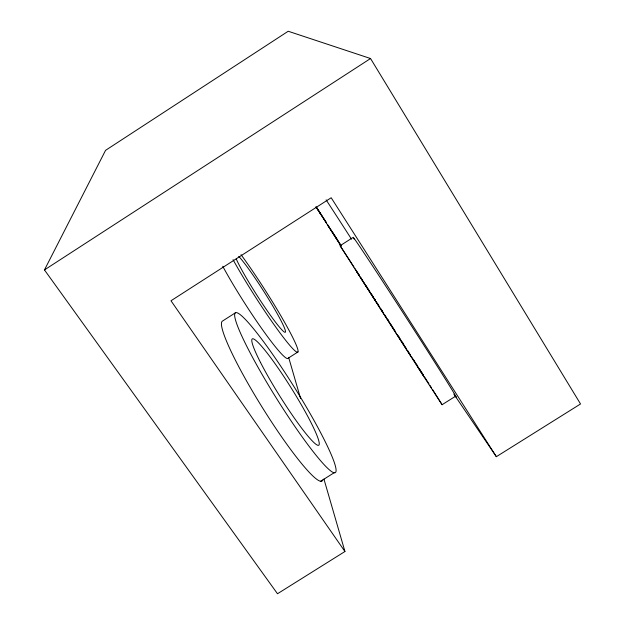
<?xml version="1.0" encoding="UTF-8"?>
<svg xmlns="http://www.w3.org/2000/svg" width="625" height="625" viewBox="0 0 625 625"><rect width="100%" height="100%" fill="white"/><g stroke="black" fill="none" stroke-linecap="round" stroke-linejoin="round"><path stroke-width="0.94" d="M323.93 479.055L344.945 551.508L277.492 593.75L44.461 269.922L105.562 150.344L288.211 31.25L370.539 58.523L580.539 403.969L496.359 456.687L453.836 394.07M44.461 269.922L370.539 58.523M235.477 312.758L222.469 321.086A94.188 11.781 58.1 0 0 264.398 410.805A94.188 11.781 58.1 0 0 322.719 480.094M455.664 396.156L442.086 404.711L421.586 373.117L340.102 245.734L353.25 237.312M297.984 351.945L288.156 358.203A70.133 6.648 57.4 0 1 262.789 330.07A70.133 6.648 57.4 0 1 222.758 266.305M320.664 481.234L334.094 472.773A94.242 10.516 58 0 0 273.258 355.195A94.242 10.516 58 0 0 248.75 350.156A94.242 10.516 58 0 0 334.094 472.773M344.945 551.508L170.984 300.766L331.188 197.75L496.359 456.687M340.102 245.734L346.398 255.32M424.719 377.609L417.547 366.602M359.539 275.898L356.969 272.016L358.273 274.141M316.219 206.984L317.617 209.133M346.891 256.078L353.992 267.055M361.117 278.312L369.648 291.508M318.133 209.938L326.453 222.844M316.664 207.547L321.32 214.773M355.008 268.625L359.609 275.758M360.633 277.344L362.164 279.719M366.242 286.055L367.773 288.422M368.789 290.008L369.812 291.594M371.844 294.758L373.375 297.125M374.391 298.711L375.414 300.297M370.656 293.07L372.164 295.406M372.664 296.18L375.203 300.125M376.219 301.703L377.742 304.07M378.758 305.648L379.773 307.227M410.805 356.156L358.797 274.953M321.836 215.578L326.484 222.805M327.469 224.422L338.875 242.07M332.922 232.898L337.656 240.266M339.234 242.719L340.93 245.281M341.172 246.109L315.922 206.828M327.922 225.57L340.969 245.898M377.516 303.562L378.562 305.195M380.664 308.461L382.234 310.914M387.484 319.086L389.023 321.477M390.047 323.078L395.367 331.508M398.766 336.656L399.789 338.258M381.828 310.43L383.375 312.836M384.406 314.438L386.469 317.648M387.508 319.258L388.539 320.859M401.852 341.477L403.398 343.891M405.016 346.57L406.57 349.008M407.531 350.336L410.203 354.68M411.242 356.305L412.273 357.922M413.711 360L414.734 361.602M416.281 364.008L417.82 366.422M419.359 368.828L423.438 375.219M397.445 334.75L398.961 337.117M399.969 338.695L400.977 340.266M402.492 342.633L404.516 345.781M316.852 208.141L320.234 213.438M424.945 377.578L428.961 383.867M429.961 385.438L431.469 387.797M412.773 358.703L417.758 366.523M432.492 389.406L442.086 404.711M418.734 368.047L423.43 375.469M288.633 357.344L300.586 398.555M241.047 254.703A70.164 5.93 57.4 0 1 291.258 334.57A70.164 5.93 57.4 0 1 284.469 338.805A70.164 5.93 57.4 0 1 233.047 259.688M238.766 256.391A46.727 3.945 57.4 0 1 278.141 315.305A46.727 3.945 57.4 0 1 273.688 319.75A46.727 3.945 57.4 0 1 236.234 258.914M326.102 199.844A70.453 0.578 57.3 0 1 351.516 239.188M354.117 239.023A94.766 1.023 57.2 0 1 404.32 314.727A94.766 1.023 57.2 0 1 455.086 395.758M260.547 362.523A62.711 6.984 58 0 0 317.68 445.25A62.711 6.984 58 0 0 278.344 368.383A62.711 6.984 58 0 0 260.547 362.523"/></g></svg>
